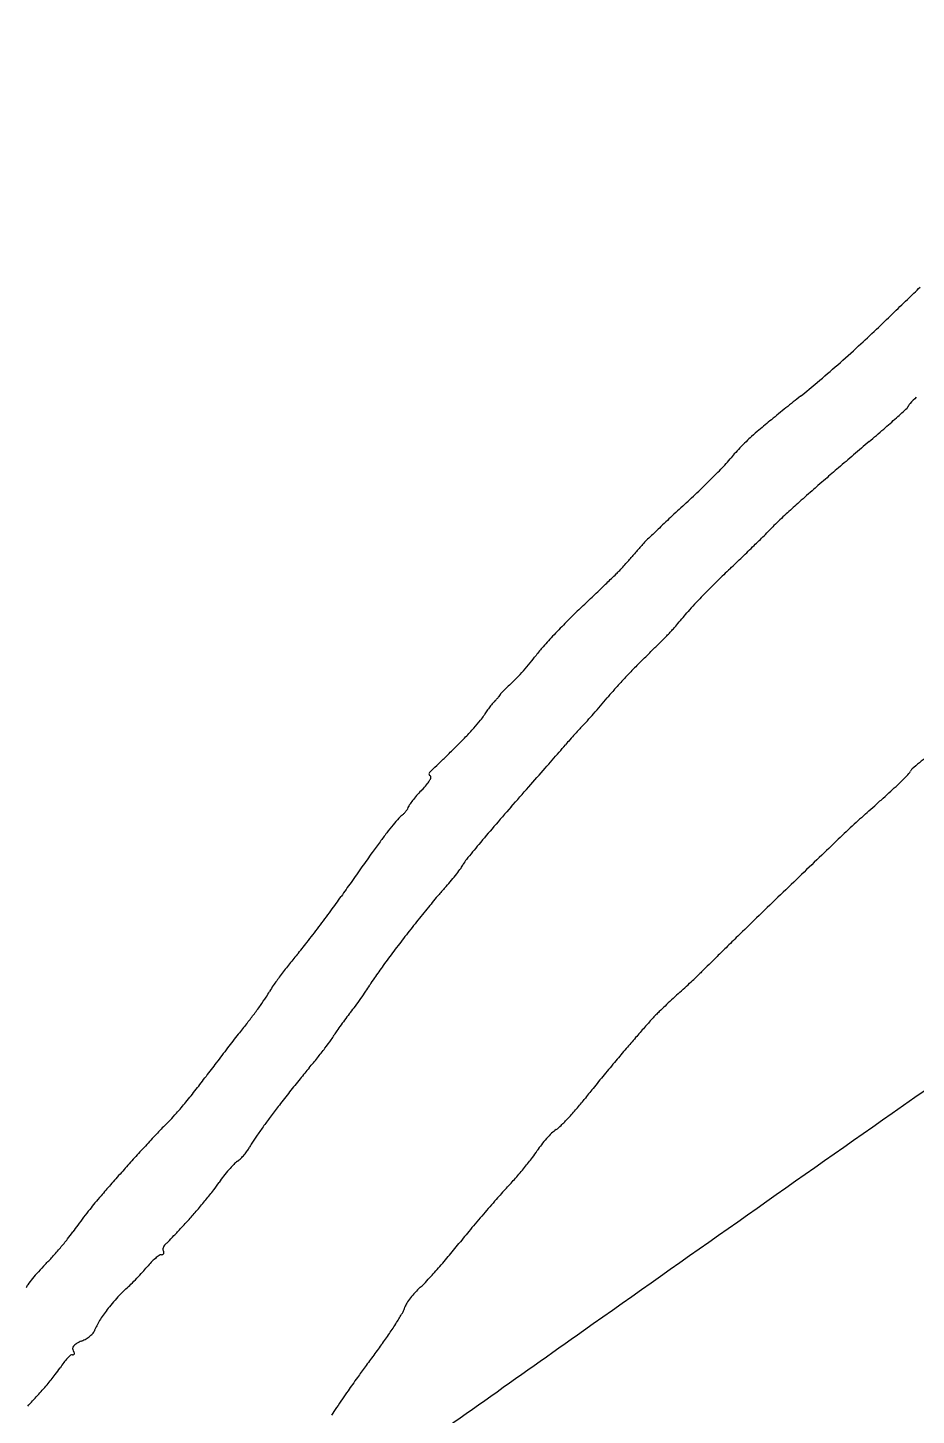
# Model space of a CAD drawing. Header units: metres. Extents: x 26.3 to 44.2, y 14.4 to 19.6.
# Drawn here: x 27.86387 to 27.89559, y 19.05866 to 19.10818 of the extents above; entities that cross this region are included whole.
import ezdxf

# ---------------------------------------------------------------- set-up
doc = ezdxf.new("R2010")
doc.units = ezdxf.units.M
doc.header["$MEASUREMENT"] = 0
doc.layers.add('Suspensions', color=6, linetype='Continuous')

msp = doc.modelspace()

# ---------------------------------------------------------------- linework, layer by layer
at = {"layer": 'Suspensions'}
for points in [[(27.97766075189514, 19.10023450245357, -5e-06), (27.96320504889485, 19.09007929963003, -0.000212)], [(27.95186495567543, 19.10943219844803, -9e-06), (27.96481470818227, 19.11846742598699, -0.091432)], [(27.94724783606707, 19.07887961543489, -0.000128), (27.92831836659793, 19.0656130057442, -0.000139), (27.90937389606474, 19.0523509409298, -0.00023), (27.89336866770461, 19.04116407006468, -9e-06), (27.87889508284158, 19.03105801569283, -0.061218)], [(27.87665638364468, 19.05669286867355, -0.000233), (27.88371265099302, 19.06168658526403, -0.001004), (27.89472671468472, 19.06944042057396, -0.000105), (27.92062343649, 19.08758583608865, -0.000166), (27.93756223590399, 19.09944089398151, -0.000276)]]:
    msp.add_lwpolyline(points, format="xyb", dxfattribs=at)
for centre, radius, start, end in [((27.04608651323247, 19.98045405208817), 1.224334196863043, 313.9151408704606, 313.9447054925254), ((27.01852692883163, 20.00907833139127), 1.264069320591141, 313.8811973495991, 313.9151164508231), ((26.79755321255688, 20.23884755789044), 1.582853386550802, 313.8527329811409, 313.881380870748), ((27.87058561788124, 19.12195926088843), 0.03403512385623931, 312.382270026769, 313.8526887357914), ((27.85449172871735, 19.13959513007275), 0.05791057464362, 311.3948229228254, 312.3823668664753), ((27.85596511017132, 19.13792352152976), 0.05568231791986523, 310.4002294717779, 311.3948779592229), ((27.87751810447729, 19.11259905836862), 0.02242784456735974, 308.4384467444109, 310.4002063208131), ((27.94109978416158, 19.03248928594579), 0.0798473021160626, 128.4383822772571, 128.9214995745085), ((27.90900333669969, 19.08190752019541), 0.01874143724995458, 135.712670250557, 136.6800464466874), ((27.93955769417889, 19.03439916377579), 0.07739257711679605, 128.9215979382981, 129.4161743393143), ((27.85375410904522, 19.1395515772181), 0.06117885498489285, 312.2379744973128, 312.7192583377365), ((27.89509398575613, 19.09478217744815), 0.0002421290945963439, 312.7203821049722, 336.7185153414774), ((27.89556598389165, 19.09457907433939), 0.0002717124303823433, 136.679320007619, 156.716696525574), ((27.93446552127487, 19.04059495038406), 0.06937272695741464, 129.4161956610278, 129.8951876803297), ((27.87418858462549, 19.11704531451015), 0.03077984754561177, 311.116574354844, 312.238187579975), ((27.8962307864742, 19.08658982178981), 0.009571139474807469, 134.6017982332795, 136.456765883439), ((27.89372153137164, 19.08913427346688), 0.005997542477045029, 131.9695521145239, 134.6022919609218), ((27.896071752361, 19.08652118881618), 0.009512048144589115, 129.8950636950537, 131.9691142913542), ((28.10526144558083, 18.84480403803556), 0.3263035410054829, 130.370444210846, 130.4980991943994), ((27.85955041426491, 19.13381535918426), 0.05303991110944419, 310.370505560955, 311.1167231563234), ((27.89164034795941, 19.09069715607328), 0.003411160061457425, 138.3300684165803, 142.2187035352456), ((27.89587184622312, 19.08693105487993), 0.009075883863539276, 136.4572069397566, 138.3302788585663), ((28.09001293722828, 18.86265762890999), 0.3028244500243589, 130.4979372551335, 130.6329260960564), ((27.86533238077257, 19.11524841755717), 0.03260342430120634, 314.9349328993856, 315.9268312410713), ((27.88687853085315, 19.09438830949026), 0.0026137478798518, 315.9267126191642, 322.2187289250877), ((28.07120802006715, 18.88457416087184), 0.2739460968705999, 130.63319284216, 130.7617645578993), ((27.86383262662258, 19.11675159643094), 0.0347268199866306, 313.8359913702172, 314.9349159991625), ((27.91362451809175, 19.06738276173323), 0.03259252916615321, 130.7616081469773, 131.3778800660594), ((27.85892776018543, 19.12186004209717), 0.04180876406186319, 312.8797258204617, 313.8358722415727), ((28.05541263361667, 18.90687476355536), 0.2467577647772943, 131.5914275524678, 131.670495725059), ((28.05555937610584, 18.90671089410554), 0.2469777320833494, 131.5125842781908, 131.5916524507817), ((27.97250528060756, 19.00054332836595), 0.1216680816330882, 131.377781364669, 131.512082656475), ((27.98515044487851, 18.98593247569366), 0.1436864365217742, 132.879900441755, 133.1533157718788), ((27.90004335067538, 19.08105830048229), 0.01334912262879702, 131.8057815521091, 132.9810222800265), ((27.97127772697395, 19.00140369359041), 0.1202097457120081, 131.6705025898456, 131.8059497968447), ((27.9566599606064, 19.01632142459108), 0.1020307537264439, 133.1533477973986, 133.5067478853346), ((27.90463405550858, 19.07610840695623), 0.02009998646008295, 133.8116767919827, 134.6497957184773), ((27.90540725096553, 19.0753025192943), 0.02121680611267544, 132.9812409236137, 133.8117969074468), ((27.8886256817287, 19.08725683470309), 0.00374306789705747, 133.7737615002657, 136.915206923486), ((27.96441163026426, 19.00815544997753), 0.1132900398357403, 133.5069757100909, 133.7737447390222), ((27.82984670681311, 19.15115979543488), 0.08585884738261872, 314.2869082807436, 314.6222029432363), ((27.88400623452031, 19.09628129366835), 0.008755641239137343, 314.6221492825184, 316.4156997488986), ((27.89571297089937, 19.08513924589266), 0.007405822348197682, 134.6499428458092, 136.4157638271095), ((27.90005765062095, 19.0769441934832), 0.01913988000126639, 138.7727492556646, 139.3736660141227), ((27.89935978682874, 19.07755558364585), 0.01821208056526731, 138.1662538713306, 138.7724418049462), ((27.89092925664549, 19.08510226134977), 0.006897214965690958, 136.9147666193832, 138.166094009357), ((27.82433096351212, 19.15681418287566), 0.09375793096397858, 313.9281738316374, 314.2870743011237), ((27.87667849225921, 19.09677298206712), 0.0115179705414053, 316.2800015213727, 317.3583001350814), ((27.87663822547741, 19.09681001694948), 0.0115726788137788, 317.3584692825684, 318.4358511840807), ((27.88094383087116, 19.09299221249612), 0.005818213708803696, 318.4352927081543, 320.2375515970674), ((27.8944740613852, 19.08173430691011), 0.01178313782870503, 139.3734642307878, 140.2377096723282), ((27.81602577280141, 19.16543671648216), 0.105729742788198, 313.5999675183278, 313.9279283363988), ((27.65564693250872, 19.32684787076465), 0.3305580295091819, 313.7824974917429, 313.8643158614116), ((27.86779303026201, 19.10612058097526), 0.02441018409842494, 313.8641494488344, 314.4139586942894), ((27.88100400172072, 19.09263661105859), 0.005533022987991701, 314.4135466412089, 316.2795143561073), ((27.91443622311138, 19.0621368173845), 0.0369431546790806, 134.6020609231486, 135.5708121934527), ((27.91328791601587, 19.06330140802441), 0.03530764848252223, 133.6001012934701, 134.6023126802729), ((27.64441473599559, 19.33856792212812), 0.3467913853689669, 313.6903589566479, 313.782490565142), ((27.91154212509806, 19.06497385148901), 0.03289043141932271, 135.5708549137266, 136.5288347678091), ((27.59142327124042, 19.39403807643199), 0.4235053564241428, 313.6111485360214, 313.6904458917031), ((27.89174816725919, 19.08373870849976), 0.005615523068239333, 136.5289502291247, 140.0709224748935), ((27.90033442169513, 19.06994406869026), 0.02422735153659483, 135.3370645415891, 136.8526304087347), ((27.89759473547948, 19.07265161660452), 0.0203755083072808, 133.6111644083918, 135.3368806712639), ((27.85709730373076, 19.11278597232877), 0.03959992540503424, 319.2185857241068, 319.625843696216), ((27.86044876373868, 19.10993611998365), 0.03520061380428387, 319.6260197241921, 320.0708635976853), ((27.89850545505104, 19.07165836424636), 0.02172057507333524, 136.8525157004789, 138.3788526997765), ((27.85010222605111, 19.12261924390727), 0.05142421866885181, 314.9585158287354, 315.3407929151203), ((27.8831780281586, 19.08993464164841), 0.004923768027399183, 315.3403396754772, 317.4790144515466), ((27.88154343339366, 19.09143353793434), 0.007141557494663707, 317.4792251132361, 318.8119099236114), ((27.86028142345869, 19.1100391647103), 0.03539474163735217, 318.8119713625233, 319.2187709698421), ((27.88601794334469, 19.08275353378662), 0.005016062636773519, 138.3787930137049, 142.910985832635), ((27.84702536810889, 19.12570114121183), 0.05577911770755024, 314.5451068749749, 314.9580944066875), ((27.87300481020112, 19.09278793965657), 0.01141920716663034, 318.5606428591543, 320.4272980778138), ((27.87579421676619, 19.09048256585013), 0.007800431493491708, 320.4273753488765, 322.9111647348819), ((27.89651231973517, 19.07468719479053), 0.0152937566907939, 134.1725554791347, 135.8847506987058), ((27.84127866810755, 19.13153956250419), 0.06397129227009273, 314.1726197021169, 314.5452711236556), ((27.87360091107491, 19.09226165103007), 0.01062402418789192, 316.6716377288883, 318.5607513852028), ((27.90491913599921, 19.06653616136892), 0.02700332139387856, 135.8848696670235, 137.0035035827885), ((27.89344456405083, 19.07196345164147), 0.01777740643389845, 135.0730362834834, 135.5653208639428), ((27.88517957267917, 19.0802074889932), 0.006103750870265098, 133.399712861683, 135.0736365893011), ((27.88917611306669, 19.07598097628119), 0.01192060094217171, 132.3845382426754, 133.3988960996298), ((27.87875387051469, 19.08740092361275), 0.003540263744914866, 312.3851074177173, 316.6717068896354), ((27.89304485001875, 19.07720124647176), 0.0110425106981269, 138.1284138936665, 140.2730469104772), ((27.90431966307884, 19.0670950770956), 0.026183715042525, 137.0034503108676, 138.1285012001803), ((27.88343585979948, 19.08157752346388), 0.003872075205420598, 140.423163734664, 143.0368838742831), ((27.88175747621295, 19.08296485486396), 0.001694539929668025, 135.5755980953245, 140.4230148012566), ((27.87780911579315, 19.08683473581029), 0.003834070071447316, 315.5749021708166, 317.3572233478671), ((27.87915124690698, 19.08559869558912), 0.002009484816196743, 317.357995586012, 320.2485289776733), ((27.87814131288937, 19.08643870673117), 0.00332310022362173, 320.2483431277649, 321.6919484957424), ((27.88075926062396, 19.08440086817563), 1.20960488881369e-05, 135.5644966012612, 214.9991179187983), ((27.88073893456082, 19.08438663571111), 1.271749357330676e-05, 321.6928959672634, 35.00084597780693), ((27.86435971590289, 19.10103887745893), 0.02625453436345147, 319.4679803851718, 320.2730973668723), ((27.87913347596654, 19.08422468280153), 0.001181823263216244, 319.966892376313, 329.6422934996546), ((27.88207882505188, 19.082499594174), 0.002231534615392701, 145.6355641849218, 149.6426518178472), ((27.88352083948255, 19.0815135567743), 0.003978439126742376, 143.0367039832049, 145.6357583002251), ((27.86548177625067, 19.10002597124199), 0.02474318690190254, 317.9314353424659, 318.6957582075217), ((27.86320650115145, 19.10202495809209), 0.02777185413121614, 318.6960521125378, 319.4679379355376), ((27.8700591434517, 19.09189529626016), 0.0130643282837511, 316.2938786806558, 318.1912423662035), ((27.87093466131001, 19.09111221992685), 0.01188970491288491, 318.1913579769723, 319.9674915827725), ((27.89596746561102, 19.07164911147289), 0.01691346054984188, 137.1229962254626, 137.9824288895834), ((27.88764915626478, 19.07937281851014), 0.005562252650794085, 135.1544790930299, 137.1235719898591), ((27.88063760829634, 19.08634669484329), 0.004326971586961241, 315.1541465072345, 317.9317099005207), ((27.81838221970234, 19.14423705312941), 0.08661900143512696, 314.2984703424163, 314.5876992838522), ((27.86862262058583, 19.09326839920022), 0.01505153980432043, 314.5875367345893, 316.2937735245097), ((27.86851244040469, 19.09480755670315), 0.01900469817475435, 318.925140076621, 319.9651659271437), ((27.89255163041203, 19.07461133259116), 0.01239227818590127, 138.8326732863409, 139.9650578575478), ((27.89690086672578, 19.07080817350107), 0.01816981014821326, 137.9824725351033, 138.832508822081), ((27.83691223282178, 19.12524787650467), 0.06008694129934386, 313.917861872395, 314.2983054989121), ((27.62964508230745, 19.30299987816159), 0.3358669039971052, 318.7968562873802, 318.9251988200734), ((27.97274087261685, 18.98973804178902), 0.1201548937644792, 129.7152079083016, 130.0417936304686), ((27.87826205518668, 19.0815443567287), 6.885763597103577e-05, 175.8784341046554, 214.8676537073519), ((27.87829917914813, 19.08154168702579), 0.0001060774668241617, 146.0173203403763, 175.8813547032178), ((27.87841351050942, 19.08146461234854), 0.0002439620781113385, 129.9870851467484, 146.0158643415796), ((27.87701395648868, 19.08313332360519), 0.001933960949698546, 309.9866282815252, 313.6417890748024), ((27.8304257702424, 19.13198399479572), 0.06943838431203954, 313.6419880648439, 313.917924405645), ((27.62843212707215, 19.30406311878256), 0.3374798950463798, 318.6449760086084, 318.7966952105957), ((27.8877899677318, 19.08860001136244), 0.01031030345977583, 315.5356889138018, 316.9630229187529), ((27.89512735558478, 19.08174893717987), 0.0002716542499334874, 316.9616139679685, 336.6056953648364), ((27.89558734892262, 19.08154994073818), 0.0002295377838260261, 130.0420163932768, 156.6071079398979), ((27.87605568232492, 19.08287700846525), 0.002675075350241113, 315.2168995445274, 320.055153018463), ((27.87719951086076, 19.08191907905923), 0.001183106025536675, 320.0558242355468, 328.9587742750191), ((27.87827959160701, 19.08155657883079), 9.02329912240621e-05, 214.8693407582249, 246.7176615993907), ((27.87770622507901, 19.08161412247775), 0.000591702765872997, 328.9584029339854, 341.185854071271), ((27.87822787597429, 19.0814363937586), 4.060644566313932e-05, 341.1865739770368, 66.71808122354399), ((27.55508343912597, 19.36862626120535), 0.4351959601683446, 318.5196292768319, 318.6449924299035), ((27.88573322351164, 19.0908277098027), 0.01334115558780654, 312.1099351132876, 313.5711868725984), ((27.88873247543795, 19.08767506434897), 0.008989755184211221, 313.5709562789578, 315.5352366847104), ((27.88042688549068, 19.07842041884014), 0.003563260349250149, 141.4888388002352, 144.6586975425265), ((27.8807766778609, 19.07814207442159), 0.004010284193795106, 138.1682554970363, 141.4888864906206), ((27.88128653272076, 19.07768569103713), 0.00469456320974908, 135.2175770320024, 138.1681466497939), ((27.68704901626496, 19.31083803081373), 0.3097867703332359, 311.9426828161128, 312.0167089606695), ((27.74159213879847, 19.25029609968252), 0.2282988715999349, 312.0169056777242, 312.1099540185409), ((27.8775981211507, 19.07954779708971), 0.0006400052007294993, 126.173351388358, 138.8808925271334), ((27.87684679681467, 19.08057534858028), 0.000632924618108873, 306.1736441400629, 315.3610252561032), ((27.87660148339318, 19.08081757702272), 0.000977675677627697, 315.3615597463154, 321.9943293924409), ((27.87664209080711, 19.08078586065645), 0.0009261500550150909, 321.9935448144265, 328.7392055096979), ((27.87708741257494, 19.08051550962966), 0.0004051882958892259, 328.740213551305, 341.253309744338), ((27.87782580226163, 19.08026489709074), 0.0003745719071122571, 144.657726032292, 161.2517768321174), ((27.93911637588622, 19.02909699154005), 0.07740663588067033, 138.5195692004116, 139.2094083024172), ((27.83881876491091, 19.14154719611565), 0.08242483154255544, 311.679953136637, 311.8678832513187), ((27.70397674931385, 19.29199799875236), 0.2844590196974232, 311.8682405655599, 311.9429542593984), ((27.88576001417342, 19.07243057575649), 0.01146927107716178, 140.4543939915484, 142.2962990537335), ((27.88560052416639, 19.07256224882047), 0.01126245024163953, 138.8812519964105, 140.4543402139458), ((27.91770106424576, 19.04757610585281), 0.0491207164428988, 139.2094514770309, 140.1793486424267), ((28.06322078599558, 18.8998440041342), 0.2474169171033148, 133.351239961999, 133.5334405024655), ((27.90142241446499, 19.07123288265642), 0.01172037340561532, 131.6799497455513, 133.3511234222227), ((27.91568008100316, 19.05041840500039), 0.04861530902043353, 143.8016407378958, 144.3642841623607), ((27.88856135290366, 19.07026519674416), 0.01500994402847139, 142.296391639899, 143.8018738878971), ((27.93313330506405, 19.03470919100334), 0.06921329105158286, 140.1794565934714, 140.7586011000384), ((28.0584121356173, 18.90490500800141), 0.2404357367912881, 133.5333852097275, 133.7566094961212), ((27.99670679471497, 18.99233306954346), 0.1483110187075605, 144.3644491188556, 144.6094457787294), ((28.11347142054442, 18.8474022793806), 0.3200478505396791, 133.7565686381267, 133.9367065318196), ((28.00574230591461, 18.98591385063448), 0.1593946478063404, 144.609370477347, 144.8516169429118), ((27.87425494769006, 19.08182421238562), 0.006250176532136926, 322.0692568605824, 324.4224264194157), ((27.87855173806063, 19.07875054652803), 0.0009672011117519754, 324.4228713246167, 333.7628679575075), ((27.88021882856082, 19.07792888321362), 0.0008913793514365661, 140.7583954765347, 153.7622527629596), ((27.96423870626293, 19.01513549742727), 0.108635870975847, 144.8516334858016, 145.1745522854425), ((27.87354809385558, 19.08237898818387), 0.007148799630603669, 317.3155556939843, 319.6831622577775), ((27.87360454408362, 19.082331103226), 0.007074775328719905, 319.6830582431857, 322.0692266428708), ((28.39449661036863, 18.5557453378644), 0.7250650462841158, 133.9365549904268, 134.0192900924496), ((27.8541027070666, 19.09175460860767), 0.02552979719992376, 323.767789389459, 325.1744977023091), ((27.91416784138212, 19.04731820228631), 0.0465212623065101, 139.9583844687214, 140.6919971239842), ((27.88485570577122, 19.07195027990955), 0.00823365932451615, 137.3154174683939, 139.9582400362249), ((28.41959002540354, 18.52977863415104), 0.7611752827769269, 134.0193312393428, 134.0990869612054), ((27.83906111481117, 19.10277637498741), 0.04417728581657476, 322.8347963797667, 323.7677956991684), ((27.91856970271848, 19.0437141986092), 0.05221030666601023, 140.6919163979559, 141.432175294923), ((27.84028172832264, 19.1018510890967), 0.04264560330287818, 321.8957930601308, 322.8347510412169), ((27.9161554972273, 19.04563919448258), 0.04912258950507981, 141.4321567370976, 142.2070219067054), ((28.36185861466151, 18.58935596777604), 0.6782152052257722, 134.0991598323851, 134.1779988218854), ((27.91178772972741, 19.04902634784479), 0.04359536589535424, 142.207045679756, 143.0634990050938), ((27.9696474422129, 18.99298520578337), 0.1154131391603163, 134.177878294046, 134.4700866112223), ((27.88721438956072, 19.06361224132819), 0.01790013376354472, 140.071385847102, 141.639432272821), ((27.86004540534569, 19.08635205166864), 0.01752941150022394, 320.0715125788354, 321.895771669858), ((27.90867038311546, 19.05136984086977), 0.03969539032704918, 143.0632867349005, 143.9820769329031), ((28.1401932334565, 18.81925514735668), 0.3588633396364023, 134.4700797421482, 134.54043895718), ((27.88660127517231, 19.06409758547002), 0.0171181694517541, 141.6396483360566, 143.2610918425152), ((27.90564913070783, 19.05356640796617), 0.03596003584354133, 143.9821470723471, 144.853267908878), ((28.08315563263496, 18.87723544609484), 0.277530684305815, 134.6279832583321, 134.6990300226524), ((28.07660106112485, 18.88387482181354), 0.2682009620576062, 134.5403047688863, 134.6278527157238), ((27.88512484028505, 19.06519957319105), 0.01527582396033025, 143.2608713246059, 144.8341887144601), ((27.87957073263231, 19.07192640968085), 0.00406689380409851, 144.8532875255723, 149.1820417950728), ((27.85435156734128, 19.1096042435819), 0.04858901471044457, 312.740695481936, 313.1018877769463), ((27.8567555110279, 19.10703517009552), 0.04507062249650762, 313.1021769399658, 313.4338046803326), ((27.88493473081647, 19.07727169389338), 0.004083637446053939, 313.433634520347, 315.3628524390933), ((27.89695229915309, 19.06540532312221), 0.01280519626159544, 134.6989478744301, 135.3626603288359), ((27.87036465573492, 19.07493968884452), 0.002432562517452927, 326.1174140025472, 331.7053951060034), ((27.87432881204814, 19.07280568638869), 0.002069492763993556, 144.8341146641086, 151.7052568996593), ((27.86567451232865, 19.08064428904483), 0.01234273064441252, 324.8042777720158, 326.2893635907786), ((27.87173520673194, 19.07660065788441), 0.005056924607290614, 326.2895964992803, 329.1819630640661), ((27.91628756424353, 19.04175318925141), 0.04327941318104584, 132.4185539480228, 132.8473550615397), ((27.84896832976701, 19.11542942195434), 0.05652072006441848, 312.418422754273, 312.7408831885865), ((27.86030902058373, 19.08174771185779), 0.01457664146814149, 322.8740175450025, 324.4979819393785), ((27.86163240019556, 19.08080364827128), 0.01295103707240906, 324.4981107107985, 326.1174916723052), ((27.86958561421277, 19.07771727705771), 0.007457806519472487, 321.1183848305487, 323.3294749495873), ((27.86529660648245, 19.08091085943141), 0.01280519426355613, 323.3291681264378, 324.8041703085536), ((27.91307809957618, 19.04516284362927), 0.03859684723625334, 133.2769540138524, 133.6963586517071), ((27.91622619169169, 19.04181923517307), 0.04318925417071875, 132.8472462382124, 133.2767348986725), ((27.89592909352729, 19.05310219823485), 0.03113330061532745, 141.1530283456354, 142.0193364058368), ((27.86117566579368, 19.08109165452972), 0.01348968004397264, 321.1528870361993, 322.8740198959038), ((27.88352209463086, 19.06654424898339), 0.0104052174006584, 142.9019648370502, 144.4725321588677), ((27.88222670292573, 19.06752384888252), 0.0087811313094898, 141.1181264480329, 142.9018226405641), ((27.93303136093629, 19.0310141945317), 0.06279842513781418, 138.277220558705, 138.6507887102862), ((27.88901986443071, 19.07025840562021), 0.003831316266681458, 135.4059217718281, 138.2772068233977), ((27.89039119970837, 19.06890631950439), 0.005757114103330556, 133.6961549550743, 135.4056001304782), ((27.94654693959203, 19.01358234314206), 0.09535156349094298, 142.0191647673683, 142.3952539265046), ((27.87339006233662, 19.07302649236924), 0.001632898048020192, 323.7795633390148, 330.7693139002184), ((27.87668347458856, 19.07118354879542), 0.002141092582267096, 146.0537982397817, 150.7692629239484), ((27.88264163051457, 19.06717294520728), 0.009323332008708626, 144.4726831949446, 146.054250786189), ((27.94705847508055, 19.01884520884488), 0.08136843903798602, 139.085646109367, 139.4489010472874), ((27.93392598827678, 19.03022649597104), 0.06399040962516275, 138.650528740419, 139.0855177761474), ((27.95216105663503, 19.00925801243431), 0.1024380397825504, 142.395192923936, 142.7673859804488), ((27.85937590421002, 19.08333089353952), 0.01902796256322917, 321.2282015903224, 322.5540111384402), ((27.86057751092565, 19.08241075109053), 0.01751451589400066, 322.5537917891249, 323.7799097726067), ((27.92526411586342, 19.03749281944143), 0.0526852126744975, 139.4487589049908, 140.0686977272894), ((27.92637485305374, 19.02885386742938), 0.07005091536378051, 142.7673315468307, 143.2621371298973), ((27.85696013347208, 19.08527139688405), 0.02212659153093043, 320.043988130324, 321.2279375860181), ((27.95323934865359, 19.01407598292266), 0.08916756295801392, 140.0687318741852, 140.4867614179216), ((27.85129899550959, 19.08489079997079), 0.02363217913389306, 321.857001381325, 323.2623346472213), ((27.91915087150023, 19.03378216169866), 0.05861523642090578, 141.0018805382378, 141.5890464020017), ((27.89728046661653, 19.05149138490489), 0.03047396430446364, 140.0440570802755, 141.0020369343579), ((27.95051623357293, 19.01632166420713), 0.08563791139418492, 140.4866899244342, 140.9076988387221), ((27.85008603301831, 19.08584338095574), 0.02517447889001491, 320.5167070821107, 321.8569546781975), ((27.91858643759064, 19.03422949960215), 0.05789503033049837, 141.5888892771023, 142.1774302305276), ((27.91054590372537, 19.04879562500872), 0.03413853859954233, 140.90753189246, 141.7442757386057), ((27.85223799695345, 19.08407049814513), 0.02238627835234464, 319.1851568655937, 320.5166957990919), ((27.8939926387777, 19.05332192489439), 0.02676023237721434, 142.1774264947526, 143.2254735879447), ((27.87548878767329, 19.07643809812867), 0.01050569625867579, 319.362038787767, 321.7443114960867), ((27.87601174061187, 19.06199874067554), 0.01008099070555775, 134.4473278861911, 136.3336915316723), ((27.86613019026459, 19.07207280219877), 0.004030414357011451, 314.447183043255, 319.185098120929), ((27.8909679529519, 19.0555826135269), 0.02298406534738504, 143.2255359002642, 144.2983342402794), ((27.87650932991816, 19.07549550161075), 0.009116310615469846, 314.5695579849333, 316.947247525179), ((27.87563067540238, 19.07631631208845), 0.01031870971586092, 316.9474985675915, 319.3620825565562), ((27.90781739493225, 19.03164009394698), 0.05404969637140489, 136.333488136535, 136.8773386548438), ((27.88687426211455, 19.05849049272012), 0.01796248593141843, 145.5236140082572, 146.6374351927099), ((27.88793410539863, 19.05776272579792), 0.01924814237069961, 144.2981841296107, 145.5236145834065), ((27.88511834727454, 19.06609011833397), 0.003663035656834276, 134.0329078815504, 138.1898337242386), ((27.88347193402562, 19.06779307162626), 0.001294338440660848, 125.0000095822484, 134.0329364109648), ((27.88193585896725, 19.06998681360479), 0.001383726243647271, 305.0000042008509, 314.5697092710243), ((27.90901774048607, 19.03045246212852), 0.05573741632239296, 137.424366365079, 138.0067194146963), ((27.91258891710612, 19.02717171226801), 0.0605868103102802, 136.8775256627735, 137.4245847265605), ((27.87101683569984, 19.06859461865964), 0.0008552611729123944, 324.0523764446341, 333.5058569120476), ((27.87312355218849, 19.06754452416803), 0.001498661681570084, 146.6372347146126, 153.5060871777288), ((27.8843629028125, 19.06664861179415), 0.00272451249289606, 142.277023265876, 147.67626597765), ((27.88533207351483, 19.06589897984469), 0.003949763450400105, 138.1900832015392, 142.2775890233411), ((27.93301578698847, 19.0088497855884), 0.0880264526910835, 138.0067997310899, 138.376242597386), ((27.87198175844849, 19.06687753922877), 0.001054892316291729, 126.1108309133508, 135.820090509636), ((27.87066993884721, 19.06867578732062), 0.001170993320068886, 306.1105848719376, 313.7159838424815), ((27.87011499103126, 19.06925616181377), 0.001973988731390591, 313.7164046324033, 318.8600142995924), ((27.87016607657193, 19.06921151494177), 0.001906142763002964, 318.8604510487959, 324.053080967296), ((27.87017957381137, 19.07689374722446), 0.01478918448597063, 320.5919548315664, 322.3321088053765), ((27.87930477764971, 19.06984912784328), 0.003261131427670072, 322.3324621562388, 327.6767311321004), ((27.93983251204556, 19.00279234547523), 0.09714568079470352, 138.3761491395821, 138.7192360110197), ((27.87439790098031, 19.06446785786746), 0.004463526133650662, 142.3191183791643, 145.9119569504211), ((27.87494040566657, 19.06404884286611), 0.005149007647564104, 139.0912099866665, 142.3190407622621), ((27.87449901732229, 19.06443135474164), 0.004564936587057979, 135.8203246314454, 139.091691445444), ((27.86881420071931, 19.07801554030202), 0.01655629042155526, 318.8620397813968, 320.5921102759996), ((27.93197409721338, 19.00969164102921), 0.08668838846854272, 138.7193267210935, 139.0612676795003), ((27.85649788033174, 19.07752357276167), 0.01770257076615558, 320.8796472906633, 322.326002746733), ((27.86636973540273, 19.06990089821453), 0.005230253828471082, 322.325931856297, 325.9118966203598), ((27.89459778910848, 19.05401702354519), 0.01866881104245765, 136.9283833949842, 138.594056968319), ((27.87053085568797, 19.07651601678101), 0.01427693194352628, 316.9286543369772, 318.861997258914), ((27.87447340386624, 19.05940676849937), 0.01067459936058528, 140.2187234683467, 141.7991451985315), ((27.87911645185094, 19.05554089263816), 0.01671636158385193, 139.0611189550227, 140.2187130399601), ((27.8552573330712, 19.07853242634923), 0.01930155265026515, 319.4501222825561, 320.8797480296531), ((27.91779011721354, 19.03356628656181), 0.04958994824783314, 138.594339896436, 139.3976234357675), ((27.88346311052334, 19.05233372796078), 0.02211325950422988, 142.7178317346609, 143.6359343943516), ((27.88340736285317, 19.05237612486678), 0.0220432216634826, 141.7989504857743, 142.7177406837769), ((27.85915954244076, 19.07519381436084), 0.01416603242645675, 317.6471930694226, 319.4499102962203), ((27.91974040356487, 19.03189445362381), 0.05215873049236337, 139.3975441726016, 140.1939523021351), ((27.8616406499292, 19.0678754999974), 0.004680273742828381, 321.3571646095335, 325.1823339825755), ((27.87452751908801, 19.05891305277481), 0.0110167596372346, 143.636290351971, 145.1825653865727), ((27.84168137797619, 19.09096840437673), 0.03770936688271426, 316.6250525625218, 317.2000717991196), ((27.83064934750849, 19.10118414599719), 0.05274489391358882, 317.2000757240294, 317.6472114200241), ((27.90447590881207, 19.04461520172872), 0.03228859631081078, 140.1941167806725, 141.3347517412375), ((27.85501435588372, 19.07317338804484), 0.01316410486675487, 319.5885805794034, 321.3569224251327), ((27.86893039257834, 19.06456600647957), 0.0002378237435837362, 146.7127223202899, 164.4380699265626), ((27.86896909158713, 19.06454059538865), 0.0002841199293644852, 131.2001009934023, 146.7122347267559), ((27.86783136085271, 19.06584016003211), 0.001443103127099839, 311.2014107604973, 316.1855868458571), ((27.83907487179044, 19.09343121628185), 0.04129535586337566, 316.1849009805332, 316.624932026484), ((27.86048724742774, 19.07981305131537), 0.02404869991392544, 319.8937654586037, 321.3346207380729), ((27.8579880593381, 19.07044601979103), 0.009129550568886905, 315.4287012861274, 317.8393895938358), ((27.85437489664447, 19.07371782054117), 0.01400393512440718, 317.8390610852455, 319.5886110222538), ((27.86981386879105, 19.06263112137894), 0.002137852160346365, 130.4300508195168, 135.8618193661855), ((27.86960744710527, 19.06287340831897), 0.001819555327709402, 125.1755707183357, 130.4300479389163), ((27.86864865084174, 19.06423381461681), 0.0001552249608443521, 93.28165649008453, 125.1744836994962), ((27.86863027451426, 19.06455424838977), 0.0001657353050296271, 273.2827471023433, 292.1335186733435), ((27.86866703331792, 19.06446387352666), 6.817083645090589e-05, 292.1336939579075, 328.7233672032341), ((27.86888043938423, 19.06457991719162), 0.0001859698188443821, 164.4378626504081, 184.6685451907771), ((27.86880298962221, 19.06457359385787), 0.0001082623534174801, 184.6692789953557, 215.0004883219061), ((27.86862377754243, 19.06444810977399), 0.0001105143017731812, 10.07355092674005, 34.99885685365648), ((27.86867732606561, 19.06445762078683), 5.612768859643423e-05, 328.7237155395482, 10.07549116490746), ((27.85992690703064, 19.0802849506906), 0.02478127781369436, 318.4850923143351, 319.8938631974261), ((27.8687598198572, 19.05971283314774), 0.006074642813145157, 137.9206383653365, 141.0022780201897), ((27.87023618510506, 19.05837973711443), 0.008063813338129965, 135.4282653896077, 137.9203043956213), ((27.85958872807332, 19.07141072842622), 0.01134145821199519, 316.1318150487759, 317.6407348948679), ((27.86383633291582, 19.06753772568837), 0.0055932152542335, 317.6402865071195, 320.2008429388509), ((27.87034968686291, 19.0621111700192), 0.002884478186247144, 135.8616096636996, 140.2009025869375), ((27.86199210389236, 19.07845691083836), 0.02202324087097558, 317.0934118395421, 318.48499463035), ((27.86415733619339, 19.06311061926274), 0.0003534902090673813, 143.7119336585877, 164.4550778574157), ((27.86851621980315, 19.05991005922787), 0.005761211620174481, 141.0021132507505, 143.7116190122765), ((27.86363374192057, 19.06731219430208), 0.005582974671606254, 312.0589951360024, 314.6227597303905), ((27.85958991375239, 19.07140962171334), 0.0113398364594516, 314.6227749084844, 316.1316947545754), ((27.87971411377102, 19.06118520980229), 0.002743040265661318, 131.8388278696451, 137.2563950222796), ((27.87544836522479, 19.06594967555063), 0.00365201599107435, 311.8389576654673, 317.0936639487113), ((27.87268233563878, 19.05772034524971), 0.007610752185686542, 138.4451714842035, 140.7550299165602), ((27.8726172420171, 19.0577780955406), 0.007523733369833916, 136.1300934646347, 138.4454517317847), ((27.86974342200645, 19.06054072839329), 0.00353738394556634, 132.0588524489173, 136.1300914242005), ((27.87947210165359, 19.06135829033311), 0.002446128456997786, 142.5192790287278, 147.924477191367), ((27.87979363539656, 19.06111170386436), 0.00285133067034732, 137.2561978391909, 142.5186922467809), ((27.87084256115383, 19.05932446815029), 0.005173683539934597, 144.5097373348468, 147.1039794241824), ((27.86986786190982, 19.06001946663422), 0.003976578068840127, 140.7551624971496, 144.5097627714175), ((27.86756162105447, 19.06796759711869), 0.01121581224715886, 327.9477609562962, 329.9283121582159), ((27.87666426343312, 19.06269699098987), 0.0006973814117789446, 329.9280715476389, 344.9498732620149), ((27.87784077496152, 19.06238064341949), 0.0005209186997405286, 147.9239809336892, 164.9500013096255), ((27.86666430590575, 19.06157947544273), 0.0004227018708921297, 152.7462810716926, 167.0968197022233), ((27.8698471432053, 19.05993992916088), 0.004003004272324299, 149.9960126253601, 152.7460780439156), ((27.87025638500049, 19.05970362356609), 0.004475570861298715, 147.103966570302, 149.9961039884658), ((27.86718105632401, 19.06820587177072), 0.01166481594845531, 325.6764485610248, 327.9478080756817), ((27.86581389806776, 19.06086659092169), 0.0004035529321261564, 119.8088754819408, 139.1735534847002), ((27.86656139701092, 19.05956190387755), 0.00190720280926348, 113.6905270347561, 119.8096369243519), ((27.86519591241206, 19.06267400544952), 0.001491285734824761, 293.6898642275606, 300.6915212102483), ((27.8653142957112, 19.06247457000577), 0.00125936095888737, 300.6912429487251, 308.6391051925324), ((27.8654813299527, 19.06226560244899), 0.0009918392262728566, 308.6398274640029, 317.149608947412), ((27.86607558651458, 19.06171434619089), 0.0001812688570856521, 317.148925523894, 347.0963219481199), ((28.27148167089812, 18.77223328651711), 0.489390969971756, 143.8065003780058, 143.8667755366639), ((27.864325548226, 19.07015549955396), 0.01512241265583555, 323.8067772385636, 325.6764116398002), ((27.86627356924755, 19.05974950069567), 0.001365180281910657, 129.5653443846193, 136.2313176171533), ((27.86545954238875, 19.06073470593853), 8.718611237304421e-05, 80.00102689126953, 129.5666464588977), ((27.86559984798656, 19.06103459928165), 0.0001276233784329158, 174.8372396447064, 214.9997047208591), ((27.86562172876986, 19.06103262244248), 0.0001495932799182573, 139.1737217166221, 174.8372890992766), ((27.86548741919838, 19.06089281703343), 7.336367693157588e-05, 260.000658080484, 293.2647858593047), ((27.86519038081616, 19.06074788259775), 0.0003722464250941504, 24.06618989835225, 35.00069187651627), ((27.86550280657128, 19.06085702890821), 3.440778969483661e-05, 293.2638077716996, 351.6684243929351), ((27.86545156452459, 19.06086453419802), 8.619655993592372e-05, 351.6677397929263, 24.06412865025229), ((28.30823868260475, 18.74539787935865), 0.5349015949558884, 143.8668559177078, 143.9232349636114), ((27.86263518846626, 19.06187037377595), 0.002833048074327408, 321.5695374869318, 327.676509311098), ((27.86734020551048, 19.0588932948145), 0.002734732859690777, 142.9472468964875, 147.6766858158453), ((27.86652449013264, 19.05950914869103), 0.00171264305210468, 136.2315430513926, 142.9469776587316), ((28.26123863600754, 18.77964061743427), 0.4767503310816649, 143.9231281953742, 143.9792780581736), ((27.85197800542061, 19.07040058189597), 0.01648448195422792, 317.9521951363863, 319.7613290920457), ((27.85338425073423, 19.06921061454768), 0.01464232339115931, 319.7612396783853, 321.5694569586668), ((27.88775185255482, 19.05088972289324), 0.01515658892257152, 144.1726090643284, 145.2108014875966), ((27.94831155158872, 19.00716828467898), 0.08984956922583485, 143.979211315355, 144.1724126381071), ((27.85300642123573, 19.06947307290917), 0.01509959495211247, 316.0198975796682, 317.9520946675113), ((27.91140283213926, 19.03448319892166), 0.04394109047200875, 145.6998445640083, 146.1843369538403), ((27.90943525698626, 19.03582519061955), 0.0415594327153998, 145.2105351824075, 145.6996112139219), ((27.89800240681612, 19.04345928943373), 0.02781218475210995, 146.1843055795459, 146.8668108875145)]:
    msp.add_arc(centre, radius, start, end, dxfattribs=at)

doc.saveas('drawing.dxf')
